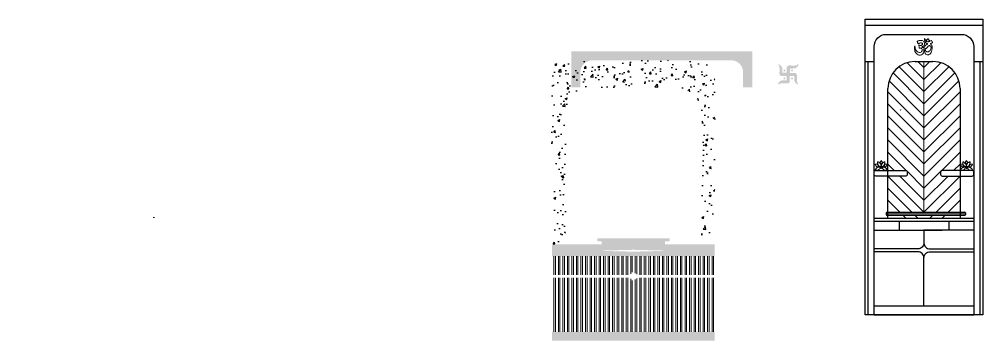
# Model space of a CAD drawing. Header units: millimetres. Extents: x 56222 to 3066687, y -650199 to -121287.
# Drawn here: x 137259.9 to 137579.5, y -183440.3 to -183333.6 of the extents above; entities that cross this region are included whole.
import ezdxf

# ---------------------------------------------------------------- set-up
doc = ezdxf.new("R2010")
doc.units = ezdxf.units.MM
doc.header["$MEASUREMENT"] = 0
doc.layers.add('AR HATCH-7', color=7, linetype='Continuous')
doc.layers.add('FURNITURE', color=32, linetype='Continuous', lineweight=9)
doc.layers.add('wall', color=7, linetype='Continuous', lineweight=30)
pattern_1 = [(90, (73708.2674, -232822.6158), (-1.5, 0), []), (90, (73708.7674, -232822.1158), (-1.5, 0), [])]

msp = doc.modelspace()

# ---------------------------------------------------------------- hatches: boundary and pattern name
at = {"layer": 'AR HATCH-7', "lineweight": 30, "true_color": 0xe7ded4}
h = msp.add_hatch(color=254, dxfattribs=at)
h.dxf.hatch_style = 1
h.paths.add_polyline_path([(137503.054, -183344.254), (137447.554, -183344.254), (137443.054, -183344.254), (137443.054, -183356.254), (137446.054, -183356.254), (137446.054, -183351.254, -0.4142136), (137450.054, -183347.254), (137496.054, -183347.254, -0.4142136), (137500.054, -183351.254), (137500.054, -183356.254), (137503.054, -183356.254)])
at = {"layer": 'AR HATCH-7', "lineweight": 30, "true_color": 0xccac9e}
h = msp.add_hatch(dxfattribs=at)
h.set_pattern_fill('AR-CONC', color=253)
h.set_pattern_definition([(50, (73708.2674, -233417.9467), (7.17260183, -0.62752135), [0.75, -8.25]), (355, (73708.2674, -233417.947), (-1.38751334, 7.52192134), [0.6, -6.6]), (100.451444, (73708.865, -233417.999), (5.78508847, 6.8943999), [0.6374019, -7.0114211]), (46.1842, (73708.2674, -233415.947), (10.6724133, -1.6551928), [1.125, -12.375]), (96.635635, (73709.157, -233416.085), (9.3466195, 9.741186), [0.9561034, -10.5171376]), (351.184164, (73708.267, -233415.947), (9.3466195, 9.741186), [0.9, -9.9]), (21, (73709.2674, -233416.4467), (5.9690705, -4.0261889), [0.75, -8.25]), (326, (73709.2674, -233416.447), (2.4331533, 7.25150045), [0.6, -6.6]), (71.451445, (73709.765, -233416.782), (8.40222377, 3.2253115), [0.6374019, -7.0114211]), (37.5, (73708.2674, -233417.9467), (0.12159855, 3.32893854), [0, -6.52, 0, -6.7, 0, -6.625]), (7.5, (73708.2674, -233417.9467), (2.63069537, 3.94411712), [0, -3.82, 0, -6.37, 0, -2.525]), (327.5, (73706.0374, -233417.9467), (5.33822436, -0.22554872), [0, -2.5, 0, -7.8, 0, -10.35]), (317.5, (73705.0374, -233417.9467), (5.8318617, 1.00104982), [0, -3.25, 0, -5.18, 0, -7.35])])
h.paths.add_polyline_path([(137490.636, -183351.254, 0.4142136), (137486.636, -183347.254), (137440.636, -183347.254, 0.4142136), (137436.636, -183351.254), (137436.636, -183408.246), (137441.172, -183408.246), (137441.172, -183365.254, -0.4142136), (137450.172, -183356.254), (137477.377, -183356.254, -0.4142136), (137486.377, -183365.254), (137486.377, -183396.416), (137490.636, -183396.416)])
edge = h.paths.add_edge_path(flags=16)
edge.add_spline(control_points=[(137464.241, -183352.476), (137464.239, -183352.588), (137464.232, -183353.12), (137464.19, -183353.808), (137464.182, -183354.511), (137463.925, -183354.874), (137463.41, -183354.924), (137462.686, -183354.897), (137461.904, -183354.856), (137461.209, -183354.922), (137460.798, -183355.041), (137460.585, -183355.269), (137460.403, -183355.23), (137460.344, -183355.075), (137460.392, -183354.907), (137460.506, -183354.676), (137460.729, -183354.444), (137461.042, -183354.1), (137461.603, -183353.907), (137462.337, -183353.872), (137462.875, -183353.873), (137463.178, -183353.874)], knot_values=[0, 0, 0, 0, 0.3259071, 1.5533156, 2.0336387, 2.33749, 2.7521283, 3.4428445, 4.50136, 5.0139982, 5.4859953, 5.7261447, 5.8510682, 5.9451287, 6.1726801, 6.3371163, 6.7001603, 7.1020641, 7.6807535, 8.364976, 9.2508237, 9.2508237, 9.2508237, 9.2508237], degree=3, periodic=0)
edge.add_line((137463.178, -183353.874), (137463.178, -183352.527))
edge.add_spline(control_points=[(137463.178, -183352.527), (137462.76, -183352.508), (137462.151, -183352.48), (137461.362, -183352.49), (137460.908, -183352.213), (137460.796, -183351.736), (137460.792, -183351.275), (137460.866, -183350.617), (137460.824, -183350.034), (137460.785, -183349.502), (137460.671, -183349.234), (137460.571, -183348.986), (137460.442, -183348.838), (137460.41, -183348.607), (137460.602, -183348.58), (137460.688, -183348.642), (137460.744, -183348.682)], knot_values=[0, 0, 0, 0, 1.2228651, 1.7820148, 2.2978366, 2.6034736, 3.1666613, 3.6491516, 4.5310292, 4.8750955, 5.1903272, 5.3812415, 5.6427652, 5.7952094, 5.9071172, 6.1034192, 6.1034192, 6.1034192, 6.1034192], degree=3, periodic=0)
edge.add_spline(control_points=[(137460.744, -183348.682), (137460.848, -183348.736), (137461.124, -183348.882), (137461.465, -183349.219), (137461.681, -183349.635), (137461.739, -183350.191), (137461.742, -183350.739), (137461.777, -183351.191), (137461.752, -183351.346), (137461.752, -183351.347)], knot_values=[0, 0, 0, 0, 4.9142307, 13.0186355, 19.6542277, 24.0577375, 36.2003331, 42.7438369, 42.7847589, 42.7847589, 42.7847589, 42.7847589], degree=3, periodic=0)
edge.add_line((137461.752, -183351.347), (137463.156, -183351.355))
edge.add_line((137463.156, -183351.355), (137463.192, -183349.801))
edge.add_spline(control_points=[(137463.192, -183349.801), (137463.207, -183349.679), (137463.244, -183349.401), (137463.553, -183348.998), (137464.296, -183348.95), (137465.057, -183349.001), (137465.833, -183348.999), (137466.382, -183348.937), (137466.71, -183348.745), (137466.883, -183348.563), (137467.038, -183348.538), (137467.147, -183348.632), (137467.081, -183348.811), (137466.969, -183349.07), (137466.749, -183349.451), (137466.323, -183349.794), (137465.653, -183349.963), (137464.961, -183349.996), (137464.467, -183350.02), (137464.28, -183350.029)], knot_values=[0, 0, 0, 0, 0.3576616, 0.817155, 1.337355, 2.4124792, 3.0930149, 3.5988966, 4.0063404, 4.1726533, 4.3229998, 4.4129508, 4.5374487, 4.8101177, 5.2844709, 5.7840348, 6.3666541, 7.2654722, 7.8109855, 7.8109855, 7.8109855, 7.8109855], degree=3, periodic=0)
edge.add_line((137464.28, -183350.029), (137464.263, -183351.461))
edge.add_line((137464.263, -183351.461), (137465.65, -183351.461))
edge.add_spline(control_points=[(137465.65, -183351.461), (137465.747, -183351.465), (137465.959, -183351.475), (137466.305, -183351.58), (137466.584, -183351.948), (137466.643, -183352.484), (137466.67, -183353.172), (137466.59, -183353.827), (137466.678, -183354.462), (137466.744, -183354.86), (137467.099, -183355.145), (137466.892, -183355.306), (137466.545, -183355.098), (137466.15, -183354.877), (137465.93, -183354.42), (137465.687, -183354.062), (137465.704, -183353.537), (137465.677, -183353.054), (137465.734, -183352.671), (137465.674, -183352.523), (137465.656, -183352.476)], knot_values=[0, 0, 0, 0, 0.2847861, 0.6214888, 1.0169147, 1.5510253, 2.1677018, 3.0334222, 3.4689535, 4.0113832, 4.2906228, 4.4029631, 4.6293705, 5.3367543, 5.7425786, 6.0767818, 6.5781637, 7.2078478, 7.5251182, 7.6691462, 7.6691462, 7.6691462, 7.6691462], degree=3, periodic=0)
edge.add_line((137465.656, -183352.476), (137464.241, -183352.476))
h.paths.add_polyline_path([(137462.814, -183353.26, -1), (137462.114, -183353.26, -1)], flags=16)
h.paths.add_polyline_path([(137462.814, -183350.637, -1), (137462.114, -183350.637, -1)], flags=16)
h.paths.add_polyline_path([(137465.315, -183353.26, -1), (137464.615, -183353.26, -1)], flags=16)
h.paths.add_polyline_path([(137465.315, -183350.637, -1), (137464.615, -183350.637, -1)], flags=16)
h.paths.add_polyline_path([(137490.636, -183396.416), (137486.377, -183396.416), (137486.377, -183406.924), (137490.636, -183406.924)], flags=17)
h.paths.add_polyline_path([(137490.636, -183406.924), (137486.377, -183406.924), (137486.377, -183408.246), (137490.636, -183408.246)], flags=17)
at = {"layer": 'AR HATCH-7', "lineweight": 30, "true_color": 0x991b1e}
h = msp.add_hatch(color=244, dxfattribs=at)
h.dxf.hatch_style = 1
edge = h.paths.add_edge_path()
edge.add_spline(control_points=[(137516.959, -183352.476), (137516.978, -183352.523), (137517.037, -183352.671), (137516.98, -183353.054), (137517.007, -183353.537), (137516.99, -183354.062), (137517.233, -183354.42), (137517.454, -183354.877), (137517.848, -183355.098), (137518.195, -183355.306), (137518.402, -183355.145), (137518.048, -183354.86), (137517.981, -183354.462), (137517.893, -183353.827), (137517.973, -183353.172), (137517.946, -183352.484), (137517.888, -183351.948), (137517.608, -183351.58), (137517.262, -183351.475), (137517.05, -183351.465), (137516.953, -183351.461)], knot_values=[0, 0, 0, 0, 0.144028, 0.4612984, 1.0909825, 1.5923644, 1.9265676, 2.3323919, 3.0397758, 3.2661831, 3.3785234, 3.6577631, 4.2001927, 4.635724, 5.5014444, 6.1181209, 6.6522315, 7.0476574, 7.3843601, 7.6691462, 7.6691462, 7.6691462, 7.6691462], degree=3, periodic=0)
edge.add_line((137516.953, -183351.461), (137515.566, -183351.461))
edge.add_line((137515.566, -183351.461), (137515.583, -183350.029))
edge.add_spline(control_points=[(137515.583, -183350.029), (137515.77, -183350.02), (137516.264, -183349.996), (137516.956, -183349.963), (137517.626, -183349.794), (137518.052, -183349.451), (137518.272, -183349.07), (137518.384, -183348.811), (137518.451, -183348.632), (137518.341, -183348.538), (137518.186, -183348.563), (137518.014, -183348.745), (137517.686, -183348.937), (137517.136, -183348.999), (137516.36, -183349.001), (137515.599, -183348.95), (137514.856, -183348.998), (137514.547, -183349.401), (137514.511, -183349.679), (137514.495, -183349.801)], knot_values=[0, 0, 0, 0, 0.5455133, 1.4443314, 2.0269507, 2.5265146, 3.0008678, 3.2735368, 3.3980347, 3.4879857, 3.6383322, 3.804645, 4.2120889, 4.7179706, 5.3985062, 6.4736304, 6.9938305, 7.4533239, 7.8109855, 7.8109855, 7.8109855, 7.8109855], degree=3, periodic=0)
edge.add_line((137514.495, -183349.801), (137514.459, -183351.355))
edge.add_line((137514.459, -183351.355), (137513.055, -183351.347))
edge.add_spline(control_points=[(137513.055, -183351.347), (137513.055, -183351.346), (137513.08, -183351.191), (137513.045, -183350.739), (137513.042, -183350.191), (137512.984, -183349.635), (137512.769, -183349.219), (137512.427, -183348.882), (137512.151, -183348.736), (137512.047, -183348.682)], knot_values=[0, 0, 0, 0, 0.040922, 6.5844258, 18.7270214, 23.1305312, 29.7661234, 37.8705282, 42.7847589, 42.7847589, 42.7847589, 42.7847589], degree=3, periodic=0)
edge.add_spline(control_points=[(137512.047, -183348.682), (137511.992, -183348.642), (137511.905, -183348.58), (137511.713, -183348.607), (137511.745, -183348.838), (137511.874, -183348.986), (137511.974, -183349.234), (137512.088, -183349.502), (137512.128, -183350.034), (137512.169, -183350.617), (137512.095, -183351.275), (137512.099, -183351.736), (137512.211, -183352.213), (137512.665, -183352.49), (137513.454, -183352.48), (137514.063, -183352.508), (137514.481, -183352.527)], knot_values=[0, 0, 0, 0, 0.196302, 0.3082098, 0.460654, 0.7221778, 0.9130921, 1.2283238, 1.5723901, 2.4542676, 2.936758, 3.4999456, 3.8055827, 4.3214045, 4.8805541, 6.1034192, 6.1034192, 6.1034192, 6.1034192], degree=3, periodic=0)
edge.add_line((137514.481, -183352.527), (137514.481, -183353.874))
edge.add_spline(control_points=[(137514.481, -183353.874), (137514.178, -183353.873), (137513.64, -183353.872), (137512.907, -183353.907), (137512.345, -183354.1), (137512.032, -183354.444), (137511.809, -183354.676), (137511.695, -183354.907), (137511.647, -183355.075), (137511.707, -183355.23), (137511.888, -183355.269), (137512.101, -183355.041), (137512.512, -183354.922), (137513.208, -183354.856), (137513.99, -183354.897), (137514.713, -183354.924), (137515.228, -183354.874), (137515.486, -183354.511), (137515.493, -183353.808), (137515.535, -183353.12), (137515.542, -183352.588), (137515.544, -183352.476)], knot_values=[0, 0, 0, 0, 0.8858476, 1.5700702, 2.1487596, 2.5506634, 2.9137074, 3.0781435, 3.305695, 3.3997554, 3.524679, 3.7648284, 4.2368255, 4.7494637, 5.8079791, 6.4986954, 6.9133337, 7.217185, 7.6975081, 8.9249166, 9.2508237, 9.2508237, 9.2508237, 9.2508237], degree=3, periodic=0)
edge.add_line((137515.544, -183352.476), (137516.959, -183352.476))
h.paths.add_polyline_path([(137514.117, -183350.637, 1), (137513.417, -183350.637, 1)], flags=17)
h.paths.add_polyline_path([(137513.417, -183353.26, 1), (137514.117, -183353.26, 1)], flags=17)
h.paths.add_polyline_path([(137516.618, -183353.26, 1), (137515.918, -183353.26, 1)], flags=17)
h.paths.add_polyline_path([(137516.618, -183350.637, 1), (137515.918, -183350.637, 1)], flags=17)
at = {"layer": 'AR HATCH-7', "lineweight": 30, "true_color": 0xe7ded4}
h = msp.add_hatch(color=254, dxfattribs=at)
h.dxf.hatch_style = 1
h.paths.add_polyline_path([(137475.636, -183406.996), (137475.636, -183406.496, 0.4142136), (137475.386, -183406.246), (137451.886, -183406.246, 0.4142136), (137451.636, -183406.496), (137451.636, -183406.996, 0.4142136), (137451.886, -183407.246), (137453.136, -183407.246), (137475.386, -183407.246, 0.4142136)])
h.paths.add_polyline_path([(137474.136, -183407.246), (137453.136, -183407.246), (137453.136, -183408.246), (137474.136, -183408.246)])
h = msp.add_hatch(color=254, dxfattribs=at)
h.dxf.hatch_style = 1
h.paths.add_polyline_path([(137490.636, -183408.246), (137436.636, -183408.246), (137436.636, -183409.246), (137490.636, -183409.246)])
at = {"layer": 'AR HATCH-7', "lineweight": 30, "true_color": 0xea9aaa}
h = msp.add_hatch(color=241, dxfattribs=at)
h.dxf.hatch_style = 1
h.paths.add_polyline_path([(137447.122, -183409.246), (137436.636, -183409.246), (137436.636, -183412.246), (137447.122, -183412.246)])
h.paths.add_polyline_path([(137480.149, -183409.246), (137447.122, -183409.246), (137447.122, -183412.246), (137463.636, -183412.246), (137480.149, -183412.246)])
h.paths.add_polyline_path([(137453.625, -183410.472), (137453.625, -183410.347), (137463.636, -183410.097), (137473.646, -183410.347), (137473.646, -183410.472), (137463.636, -183410.722)], flags=16)
h.paths.add_polyline_path([(137490.636, -183409.246), (137480.149, -183409.246), (137480.149, -183411.302), (137490.636, -183411.302)])
h.paths.add_polyline_path([(137490.636, -183411.302), (137480.149, -183411.302), (137480.149, -183412.246), (137490.636, -183412.246)])
at = {"layer": 'AR HATCH-7', "lineweight": 5, "true_color": 0xe7e2df}
h = msp.add_hatch(dxfattribs=at)
h.set_pattern_fill('ANSI32', color=254, scale=4, angle=45)
h.set_pattern_definition(pattern_1)
h.paths.add_polyline_path([(137463.636, -183416.393), (137463.636, -183412.246), (137436.636, -183412.246), (137436.636, -183418.393), (137461.636, -183418.393, 0.4142136)])
h.paths.add_polyline_path([(137490.636, -183412.246), (137463.636, -183412.246), (137463.636, -183416.393, 0.4142136), (137465.636, -183418.393), (137490.636, -183418.393)])
h = msp.add_hatch(dxfattribs=at)
h.set_pattern_fill('ANSI32', color=254, scale=4, angle=45)
h.set_pattern_definition(pattern_1)
h.paths.add_polyline_path([(137463.636, -183421.393, 0.4142136), (137461.636, -183419.393), (137436.636, -183419.393), (137436.636, -183437.254), (137463.636, -183437.254)])
h.paths.add_polyline_path([(137490.636, -183419.393), (137465.636, -183419.393, 0.4142136), (137463.636, -183421.393), (137463.636, -183437.254), (137490.636, -183437.254)])
at = {"layer": 'AR HATCH-7', "lineweight": 30, "true_color": 0xea9aaa}
h = msp.add_hatch(color=241, dxfattribs=at)
h.dxf.hatch_style = 1
h.paths.add_polyline_path([(137490.636, -183437.254), (137436.636, -183437.254), (137436.636, -183440.254), (137490.636, -183440.254)])
at = {"layer": 'FURNITURE', "lineweight": 20, "true_color": 0x636466}
h = msp.add_hatch(dxfattribs=at)
h.set_pattern_fill('AR-CONC', color=251)
h.set_pattern_definition([(50, (7730.0935, -201922.0364), (7.17260183, -0.62752135), [0.75, -8.25]), (355, (7730.0935, -201922.036), (-1.38751334, 7.52192134), [0.6, -6.6]), (100.4514445, (7730.691, -201922.089), (5.78508847, 6.8943999), [0.6374019, -7.0114211]), (46.1842, (7730.0935, -201920.036), (10.6724133, -1.6551928), [1.125, -12.375]), (96.6356355, (7730.983, -201920.174), (9.34661946, 9.741186), [0.9561034, -10.5171376]), (351.184164, (7730.094, -201920.036), (9.34661945, 9.741186), [0.9, -9.9]), (21, (7731.0935, -201920.5364), (5.96907052, -4.0261889), [0.75, -8.25]), (326, (7731.0935, -201920.536), (2.4331533, 7.25150045), [0.6, -6.6]), (71.451445, (7731.591, -201920.872), (8.40222377, 3.22531153), [0.6374019, -7.0114211]), (37.5, (7730.0935, -201922.0364), (0.121598553, 3.32893854), [0, -6.52, 0, -6.7, 0, -6.625]), (7.5, (7730.0935, -201922.0364), (2.63069537, 3.94411712), [0, -3.82, 0, -6.37, 0, -2.525]), (327.5, (7727.8635, -201922.0364), (5.33822436, -0.22554872), [0, -2.5, 0, -7.8, 0, -10.35]), (317.5, (7726.8635, -201922.0364), (5.8318617, 1.00104982), [0, -3.25, 0, -5.18, 0, -7.35])])
h.paths.add_polyline_path([(137307.646, -183399.326), (137303.121, -183399.326), (137303.121, -183399.358)])
h.paths.add_polyline_path([(137188.682, -183388.322), (137188.682, -183380.326), (137154.596, -183380.326), (137154.596, -183399.326), (137159.121, -183399.326), (137159.121, -183388.33)])

# ---------------------------------------------------------------- linework, layer by layer
at = {"layer": 'FURNITURE', "lineweight": 30}
for p, q in [((137540.529, -183347.648), (137543.529, -183347.648)), ((137557.065, -183347.648), (137562.993, -183347.648)), ((137576.53, -183347.648), (137579.53, -183347.648)), ((137548.065, -183399.64), (137548.065, -183356.648)), ((137571.993, -183356.574), (137571.993, -183399.642)), ((137543.529, -183399.64), (137576.53, -183399.64)), ((137547.548, -183397.89), (137547.548, -183398.39)), ((137547.548, -183397.89), (137547.548, -183398.39)), ((137547.798, -183397.64), (137573.521, -183397.64)), ((137547.798, -183397.64), (137573.521, -183397.64)), ((137547.798, -183398.64), (137573.521, -183398.64)), ((137547.798, -183398.64), (137573.521, -183398.64)), ((137573.771, -183397.89), (137573.771, -183398.39)), ((137573.771, -183397.89), (137573.771, -183398.39)), ((137543.529, -183400.64), (137576.53, -183400.64)), ((137551.779, -183400.64), (137551.779, -183403.64)), ((137568.28, -183400.64), (137568.28, -183403.64)), ((137543.529, -183403.64), (137566.031, -183403.64)), ((137543.529, -183428.648), (137576.53, -183428.648)), ((137543.529, -183431.648), (137576.53, -183431.648))]:
    msp.add_line(p, q, dxfattribs=at)
at = {"layer": 'FURNITURE', "lineweight": 5}
for p, q in [((137560.029, -183353.64), (137554.432, -183348.042)), ((137560.029, -183349.64), (137558.038, -183347.648)), ((137560.029, -183349.64), (137562.021, -183347.648)), ((137560.029, -183353.64), (137565.627, -183348.042)), ((137560.029, -183361.64), (137549.769, -183351.379)), ((137560.029, -183357.64), (137551.764, -183349.375)), ((137560.029, -183357.64), (137568.294, -183349.375)), ((137560.029, -183361.64), (137570.29, -183351.379)), ((137560.029, -183365.64), (137548.446, -183354.057)), ((137560.029, -183365.64), (137571.612, -183354.057)), ((137560.029, -183369.64), (137548.065, -183357.676)), ((137560.029, -183369.64), (137571.993, -183357.676)), ((137560.029, -183373.64), (137548.065, -183361.676)), ((137560.029, -183373.64), (137571.993, -183361.676)), ((137560.029, -183377.64), (137548.065, -183365.676)), ((137560.029, -183377.64), (137571.993, -183365.676)), ((137560.029, -183381.64), (137548.065, -183369.676)), ((137560.029, -183381.64), (137571.993, -183369.676)), ((137560.029, -183385.64), (137548.065, -183373.676)), ((137560.029, -183385.64), (137571.993, -183373.676)), ((137554.253, -183383.864), (137548.065, -183377.676)), ((137565.806, -183383.864), (137571.993, -183377.676)), ((137550.187, -183383.798), (137548.065, -183381.676)), ((137560.029, -183389.64), (137554.439, -183384.05)), ((137560.029, -183389.64), (137565.62, -183384.05)), ((137569.872, -183383.798), (137571.993, -183381.676)), ((137560.029, -183397.64), (137548.065, -183385.676)), ((137560.029, -183393.64), (137552.029, -183385.64)), ((137560.029, -183393.64), (137568.029, -183385.64)), ((137560.029, -183397.64), (137571.993, -183385.676)), ((137556.029, -183397.64), (137548.065, -183389.676)), ((137564.029, -183397.64), (137571.993, -183389.676)), ((137552.029, -183397.64), (137548.065, -183393.676)), ((137568.029, -183397.64), (137571.993, -183393.676)), ((137554.029, -183399.64), (137553.029, -183398.64)), ((137558.029, -183399.64), (137557.029, -183398.64)), ((137562.029, -183399.64), (137563.029, -183398.64)), ((137566.029, -183399.64), (137567.029, -183398.64))]:
    msp.add_line(p, q, dxfattribs=at)
at = {"layer": 'FURNITURE', "lineweight": 13}
for p, q in [((137560.029, -183347.648), (137560.029, -183397.64)), ((137573.771, -183398.14), (137547.548, -183398.14)), ((137552.295, -183397.64), (137568.042, -183397.64)), ((137573.771, -183398.14), (137559.284, -183398.14)), ((137572.271, -183398.64), (137559.284, -183398.64)), ((137572.271, -183398.64), (137559.284, -183398.64))]:
    msp.add_line(p, q, dxfattribs=at)
at = {"layer": 'FURNITURE', "color": 242, "lineweight": 30, "true_color": 0xcd2027}
msp.add_lwpolyline([(137540.529, -183333.648), (137579.53, -183333.648), (137579.53, -183431.648), (137540.529, -183431.648)], close=True, dxfattribs=at)
at = {"layer": 'FURNITURE', "lineweight": 30}
for points in [[(137543.529, -183431.648), (137543.529, -183342.648, -0.4142136), (137547.529, -183338.648), (137572.53, -183338.648, -0.4142136), (137576.53, -183342.648), (137576.53, -183431.648)], [(137543.529, -183403.64), (137560.029, -183403.64), (137560.029, -183407.787, -0.4142136), (137558.029, -183409.787), (137543.529, -183409.787)], [(137576.53, -183403.64), (137560.029, -183403.64), (137560.029, -183407.787, 0.4142136), (137562.029, -183409.787), (137576.53, -183409.787)], [(137560.029, -183428.648), (137560.029, -183412.787, 0.4142136), (137558.029, -183410.787), (137543.529, -183410.787)], [(137560.029, -183428.648), (137560.029, -183412.787, -0.4142136), (137562.029, -183410.787), (137576.53, -183410.787)]]:
    msp.add_lwpolyline(points, format="xyb", dxfattribs=at)
at = {"layer": 'FURNITURE'}
for points in [[(137561.155, -183341.079, 0.0114022), (137560.812, -183340.632, -0.0479016), (137560.788, -183340.595, -0.3937163), (137560.801, -183340.575, -0.009311), (137560.966, -183340.443, 0.0072817), (137561.353, -183340.138, -0.2487869), (137561.419, -183340.095, -0.1928314), (137561.44, -183340.109, 0.0044702), (137561.505, -183340.193, 0.0000299), (137561.873, -183340.665, -0.147495), (137561.885, -183340.698, -0.2089832), (137561.875, -183340.712, -0.001548), (137561.837, -183340.748, -0.0161473), (137561.625, -183340.933, 0.0488516), (137561.457, -183341.083, 0.2592185), (137561.465, -183341.093, 0.2480372), (137561.49, -183341.097, -0.0013448), (137561.64, -183341.047, 0.0401476), (137562.029, -183340.881, 0.0207946), (137562.374, -183340.706, 0.0043635), (137562.433, -183340.667, -0.0410691), (137562.471, -183340.646, -0.2753983), (137562.494, -183340.657, -0.005478), (137562.776, -183341.185, 0.0003931), (137562.851, -183341.325, -0.2210679), (137562.853, -183341.359, -0.0541777), (137562.783, -183341.412, -0.0222821), (137562.423, -183341.632, -0.0321306), (137562.231, -183341.721, -0.048153), (137562.095, -183341.757, 0.3182244), (137562.076, -183341.767, 0.3120302), (137562.08, -183341.779, 0.1140849), (137562.11, -183341.798, -0.0250184), (137562.235, -183341.862, -0.0591778), (137562.397, -183341.997, -0.1146096), (137562.652, -183342.415, -0.0613305), (137562.734, -183342.829, -0.0368421), (137562.735, -183343.251, -0.0159141), (137562.695, -183343.672, -0.042952), (137562.576, -183344.222, -0.0889176), (137562.195, -183344.973, -0.079993), (137561.937, -183345.211, -0.0436014), (137561.691, -183345.349, -0.1187221), (137561.278, -183345.422, -0.0848595), (137560.867, -183345.33, -0.1328759), (137560.481, -183345.032, -0.0666641), (137560.381, -183344.846, -0.1206632), (137560.31, -183344.291, -0.020447), (137560.342, -183344.082, -0.0095367), (137560.417, -183343.738, -0.1733185), (137560.448, -183343.676, -0.4585497), (137560.471, -183343.681, -0.034707), (137560.484, -183343.723, 0.0055323), (137560.542, -183343.927, 0.1134848), (137560.754, -183344.288, 0.1485147), (137560.992, -183344.432, 0.0212162), (137561.164, -183344.47, 0.0754102), (137561.269, -183344.469, 0.0342413), (137561.407, -183344.437, 0.0110872), (137561.609, -183344.374, 0.2190339), (137562.246, -183343.755, 0.0850101), (137562.38, -183343.067, 0.0630005), (137562.348, -183342.788, 0.1768646), (137562.168, -183342.491, 0.0985057), (137562.042, -183342.43, 0.0279579), (137561.834, -183342.39, 0.0562692), (137561.763, -183342.389, 0.0822436), (137561.696, -183342.409, 0.0305276), (137561.572, -183342.476, 0.0462166), (137561.463, -183342.564, 0.0240644), (137561.366, -183342.667, 0.0073928), (137561.189, -183342.886, -0.0231524), (137560.956, -183343.15, -0.1122827), (137560.727, -183343.311, -0.0906233), (137560.179, -183343.428, -0.0399317), (137560.038, -183343.418, 0.0460899), (137559.921, -183343.403, 0.5006093), (137559.92, -183343.423, 0.0077274), (137559.957, -183343.631, -0.0727421), (137559.994, -183344.403, -0.0324565), (137559.958, -183344.611, -0.0910352), (137559.816, -183344.932, -0.0215947), (137559.734, -183345.047, -0.0626276), (137559.584, -183345.195, -0.1205013), (137558.885, -183345.515, -0.2068794), (137557.815, -183345.266, -0.0473482), (137557.55, -183345.034, -0.0740308), (137557.133, -183344.468, -0.053834), (137557.007, -183344.139, -0.0186697), (137556.96, -183343.933, -0.0526536), (137556.897, -183343.233, -0.0160434), (137556.918, -183342.952, -0.0317775), (137556.996, -183342.465, -0.2203265), (137557.018, -183342.419, -0.396764), (137557.034, -183342.421, -0.0408331), (137557.046, -183342.49, -0.0115517), (137557.057, -183342.701, 0.0161863), (137557.07, -183342.841, 0.0127335), (137557.117, -183343.19, 0.0226458), (137557.164, -183343.396, 0.0201799), (137557.247, -183343.666, 0.1480546), (137557.736, -183344.343, 0.1525659), (137558.514, -183344.648, 0.2981139), (137559.434, -183344.105, 0.1186753), (137559.495, -183343.832, 0.2042294), (137559.327, -183343.381, 0.1437153), (137559.081, -183343.251, 0.0346698), (137558.941, -183343.232, 0.0411673), (137558.729, -183343.233, -0.0039119), (137558.537, -183343.255, -0.1791789), (137558.496, -183343.243, -0.2081439), (137558.481, -183343.202, -0.0001689), (137558.392, -183342.646, -0.0215389), (137558.338, -183342.262, -0.2719278), (137558.35, -183342.239, -0.1323433), (137558.428, -183342.247, -0.017116), (137558.636, -183342.29, 0.0271082), (137558.774, -183342.313, 0.0547565), (137558.985, -183342.31, 0.0240481), (137559.194, -183342.275, 0.1195418), (137559.448, -183342.159, 0.21228), (137559.573, -183341.915, 0.1477802), (137559.52, -183341.676, 0.1345999), (137559.418, -183341.581, 0.0570591), (137559.319, -183341.54, 0.041414), (137559.181, -183341.514, 0.1087056), (137558.693, -183341.555, 0.0379652), (137558.299, -183341.707, -0.01193), (137558.108, -183341.797, -0.4072047), (137558.071, -183341.808, -0.1370738), (137558.065, -183341.796, 0.0051474), (137558.058, -183341.78, 0.0055238), (137557.932, -183341.435, -0.0181896), (137557.837, -183341.175, 0.0077867), (137557.799, -183341.045, -0.0060251), (137557.774, -183340.978, -0.2061774), (137557.778, -183340.945, -0.1587861), (137557.82, -183340.906, -0.0358001), (137557.885, -183340.884, 0.0043733), (137558.059, -183340.825, -0.0109628), (137558.41, -183340.716, -0.0207298), (137558.588, -183340.672, -0.1026836), (137559.32, -183340.675, -0.0684162), (137559.622, -183340.785, -0.1327325), (137560.015, -183341.164, -0.0677967), (137560.18, -183341.542, -0.113494), (137560.195, -183342.045, -0.1072321), (137560.066, -183342.338, -0.1248776), (137559.719, -183342.634, -0.029489), (137559.55, -183342.707, -0.0005075), (137559.376, -183342.767, 0.0437862), (137559.293, -183342.805, 0.3154542), (137559.293, -183342.811, 0.1440381), (137559.306, -183342.822, -0.0076979), (137559.363, -183342.859, 0.0414204), (137559.604, -183342.995, 0.035302), (137559.69, -183343.027, 0.2703857), (137560.034, -183342.955, 0.0258914), (137560.101, -183342.892, 0.0245681), (137560.337, -183342.61, -0.0011309), (137560.612, -183342.242, -0.0248648), (137560.672, -183342.173, -0.0366414), (137560.741, -183342.112, -0.0195988), (137560.816, -183342.058, -0.0078465), (137560.971, -183341.96, -0.0194129), (137561.212, -183341.828, 0.003232), (137561.265, -183341.802, 0.5522032), (137561.268, -183341.783, 0.0289124), (137561.238, -183341.767, 0.039404), (137561.172, -183341.746, -0.0219359), (137561.085, -183341.716, -0.0336701), (137560.876, -183341.62, -0.0848034), (137560.591, -183341.39, -0.1498673), (137560.23, -183340.608, -0.050896), (137560.213, -183340.242, -0.2762361), (137560.227, -183340.053, -0.3403473), (137560.255, -183340.054, -0.0959749), (137560.269, -183340.072, -0.027271), (137560.284, -183340.103, -0.0288471), (137560.318, -183340.188, 0.0134795), (137560.383, -183340.36, 0.0255393), (137560.424, -183340.442, 0.0065774), (137560.514, -183340.603, 0.1162891), (137560.896, -183340.994, 0.0377391), (137560.977, -183341.037, 0.0699372), (137561.11, -183341.073, 0.0131303)], [(137544.989, -183380.998, -0.051461), (137545.178, -183381.123, -0.02792), (137545.383, -183381.311, -0.027938), (137545.563, -183381.519, -0.058367), (137545.673, -183381.702, -0.033671), (137545.712, -183381.806, -0.015079), (137545.749, -183381.947, -0.014848), (137545.78, -183382.099, -0.019525), (137545.799, -183382.24, -0.006133), (137545.815, -183382.437, -0.067833), (137545.81, -183382.516, -0.21271), (137545.784, -183382.552, -0.13331), (137545.732, -183382.566, -0.103578), (137545.574, -183382.533, -0.027277), (137545.341, -183382.416, -0.028575), (137545.115, -183382.268, -0.060959), (137544.963, -183382.124, -0.0556), (137544.839, -183381.935, -0.040539), (137544.745, -183381.703, -0.038605), (137544.684, -183381.446, -0.038142), (137544.664, -183381.181, -0.031586), (137544.676, -183380.995, -0.237067), (137544.724, -183380.923, -0.224318), (137544.812, -183380.917, -0.028453)], [(137546.031, -183380.727, -0.02545), (137546.153, -183380.938, -0.110408), (137546.189, -183381.077, -0.113166), (137546.162, -183381.216, -0.027385), (137546.055, -183381.427, -0.008118), (137545.989, -183381.536, -0.012388), (137545.929, -183381.629, -0.006971), (137545.875, -183381.703, -0.223747), (137545.856, -183381.714, -0.214585), (137545.841, -183381.708, -0.047441), (137545.822, -183381.685, -0.041271), (137545.805, -183381.653, -0.029557), (137545.79, -183381.615, 0.047799), (137545.769, -183381.566, 0.01634), (137545.73, -183381.5, 0.016073), (137545.682, -183381.429, 0.017873), (137545.631, -183381.364, -0.029539), (137545.568, -183381.28, -0.07249), (137545.536, -183381.21, -0.07906), (137545.526, -183381.137, -0.04047), (137545.535, -183381.046, -0.071589), (137545.581, -183380.913, -0.021877), (137545.686, -183380.727, -0.015418), (137545.803, -183380.552, -0.223939), (137545.866, -183380.516, -0.241356), (137545.882, -183380.523, -0.007458), (137545.926, -183380.578, -0.013098), (137545.976, -183380.646, -0.008509)], [(137547.047, -183380.939, -0.10479), (137547.071, -183381.088, -0.022441), (137547.046, -183381.352, -0.024459), (137546.993, -183381.628, -0.044449), (137546.919, -183381.846, -0.030842), (137546.809, -183382.058, -0.056549), (137546.69, -183382.213, -0.057695), (137546.542, -183382.335, -0.033479), (137546.34, -183382.447, -0.015095), (137546.098, -183382.553, -0.15236), (137545.989, -183382.561, -0.289935), (137545.932, -183382.504, -0.054427), (137545.915, -183382.35, -0.064772), (137545.968, -183381.946, -0.069734), (137546.122, -183381.579, -0.069531), (137546.371, -183381.268, -0.063825), (137546.703, -183381.027, -0.006585), (137546.882, -183380.932, -0.055952), (137546.967, -183380.9, -0.174824), (137547.016, -183380.905, -0.193131)], [(137573.238, -183381.013, -0.051461), (137573.426, -183381.138, -0.02792), (137573.631, -183381.327, -0.027938), (137573.811, -183381.534, -0.058367), (137573.921, -183381.717, -0.033671), (137573.96, -183381.821, -0.015079), (137573.998, -183381.963, -0.014848), (137574.029, -183382.115, -0.019525), (137574.047, -183382.255, -0.006133), (137574.063, -183382.452, -0.067833), (137574.058, -183382.531, -0.21271), (137574.032, -183382.568, -0.13331), (137573.98, -183382.582, -0.103578), (137573.822, -183382.549, -0.027277), (137573.59, -183382.431, -0.028575), (137573.363, -183382.283, -0.060959), (137573.211, -183382.139, -0.0556), (137573.088, -183381.951, -0.040539), (137572.993, -183381.719, -0.038605), (137572.933, -183381.461, -0.038142), (137572.913, -183381.197, -0.031586), (137572.924, -183381.01, -0.237067), (137572.972, -183380.939, -0.224318), (137573.06, -183380.933, -0.028453)], [(137574.279, -183380.743, -0.02545), (137574.402, -183380.954, -0.110408), (137574.438, -183381.093, -0.113166), (137574.411, -183381.232, -0.027385), (137574.304, -183381.443, -0.008118), (137574.238, -183381.552, -0.012388), (137574.177, -183381.644, -0.006971), (137574.123, -183381.719, -0.223747), (137574.104, -183381.729, -0.214585), (137574.089, -183381.723, -0.047441), (137574.071, -183381.701, -0.041271), (137574.053, -183381.669, -0.029557), (137574.038, -183381.631, 0.047799), (137574.017, -183381.582, 0.01634), (137573.978, -183381.516, 0.016073), (137573.93, -183381.445, 0.017873), (137573.879, -183381.38, -0.029539), (137573.817, -183381.295, -0.07249), (137573.784, -183381.225, -0.07906), (137573.774, -183381.153, -0.04047), (137573.784, -183381.061, -0.071589), (137573.829, -183380.928, -0.021877), (137573.934, -183380.743, -0.015418), (137574.051, -183380.568, -0.223939), (137574.115, -183380.532, -0.241356), (137574.13, -183380.539, -0.007458), (137574.174, -183380.593, -0.013098), (137574.224, -183380.662, -0.008509)], [(137575.296, -183380.955, -0.10479), (137575.32, -183381.104, -0.022441), (137575.294, -183381.367, -0.024459), (137575.241, -183381.644, -0.044449), (137575.167, -183381.861, -0.030842), (137575.057, -183382.074, -0.056549), (137574.939, -183382.228, -0.057695), (137574.791, -183382.351, -0.033479), (137574.589, -183382.463, -0.015095), (137574.346, -183382.569, -0.15236), (137574.237, -183382.577, -0.289935), (137574.18, -183382.52, -0.054427), (137574.163, -183382.366, -0.064772), (137574.216, -183381.961, -0.069734), (137574.37, -183381.595, -0.069531), (137574.62, -183381.284, -0.063825), (137574.951, -183381.043, -0.006585), (137575.131, -183380.948, -0.055952), (137575.216, -183380.916, -0.174824), (137575.264, -183380.92, -0.193131)], [(137544.474, -183381.699, -0.064996), (137544.541, -183381.719, -0.094121), (137544.592, -183381.755, -0.078851), (137544.632, -183381.812, -0.033835), (137544.667, -183381.899, 0.049351), (137544.704, -183381.982, 0.019713), (137544.769, -183382.087, 0.01928), (137544.85, -183382.197, 0.023021), (137544.934, -183382.293), (137545.143, -183382.511), (137544.941, -183382.544, 0.013428), (137544.857, -183382.561, 0.012559), (137544.773, -183382.581, 0.012642), (137544.699, -183382.604, 0.041299), (137544.652, -183382.624, -0.279902), (137544.533, -183382.616, -0.035107), (137544.324, -183382.448, -0.037463), (137544.11, -183382.217, -0.043562), (137543.944, -183381.967, -0.00605), (137543.865, -183381.818, -0.073411), (137543.844, -183381.756, -0.302838), (137543.857, -183381.727, -0.143371), (137543.898, -183381.715, 0.012813), (137543.945, -183381.713, 0.004129), (137544.014, -183381.709, 0.004115), (137544.09, -183381.703, 0.004602), (137544.164, -183381.695, -0.017564), (137544.241, -183381.69, -0.012516), (137544.327, -183381.688, -0.012659), (137544.41, -183381.692, -0.026193)], [(137545.589, -183382.772, -0.070923), (137545.395, -183383.182, -0.093488), (137545.108, -183383.478, -0.090588), (137544.726, -183383.655, -0.062638), (137544.251, -183383.716, -0.010446), (137544.09, -183383.713, -0.023226), (137543.968, -183383.703, -0.023254), (137543.881, -183383.687, -0.349792), (137543.864, -183383.664, -0.112709), (137543.885, -183383.572, -0.024343), (137543.964, -183383.426, -0.024515), (137544.073, -183383.265, -0.022598), (137544.201, -183383.11, -0.043477), (137544.408, -183382.917, -0.063927), (137544.623, -183382.79, -0.058326), (137544.877, -183382.714, -0.029783), (137545.208, -183382.676), (137545.626, -183382.653)], [(137547.036, -183382.767, -0.040538), (137547.237, -183382.865, -0.045366), (137547.412, -183382.991, -0.042275), (137547.57, -183383.154, -0.028397), (137547.723, -183383.364, -0.017703), (137547.854, -183383.583, -0.284529), (137547.849, -183383.666, -0.233153), (137547.771, -183383.709, -0.012579), (137547.479, -183383.716, -0.050687), (137547.061, -183383.672, -0.078586), (137546.722, -183383.544, -0.082696), (137546.451, -183383.323, -0.062542), (137546.236, -183383.006, -0.008185), (137546.19, -183382.911, -0.010669), (137546.151, -183382.824, -0.008474), (137546.121, -183382.75, -0.090877), (137546.115, -183382.718, -0.410362), (137546.169, -183382.663, -0.01654), (137546.475, -183382.669, -0.024975), (137546.798, -183382.703, -0.054911)], [(137547.729, -183381.7, -0.039687), (137547.782, -183381.713, -0.053986), (137547.826, -183381.733, -0.066379), (137547.857, -183381.757, -0.195539), (137547.866, -183381.781, -0.1412), (137547.831, -183381.901, -0.014857), (137547.665, -183382.146, -0.018625), (137547.482, -183382.382, -0.067795), (137547.342, -183382.509, -0.030086), (137547.235, -183382.573, -0.09244), (137547.154, -183382.597, -0.066167), (137547.056, -183382.595, -0.010422), (137546.865, -183382.562), (137546.556, -183382.501), (137546.713, -183382.379, 0.045379), (137546.782, -183382.314, 0.020126), (137546.861, -183382.216, 0.019726), (137546.938, -183382.106, 0.025139), (137546.999, -183381.998, -0.000741), (137547.049, -183381.899, -0.001174), (137547.092, -183381.814, -0.000246), (137547.13, -183381.739, -0.054576), (137547.135, -183381.733, -0.204676), (137547.172, -183381.713, -0.003825), (137547.397, -183381.699, -0.008924), (137547.611, -183381.691, -0.045843)], [(137572.722, -183381.715, -0.064996), (137572.789, -183381.735, -0.094121), (137572.84, -183381.771, -0.078851), (137572.88, -183381.828, -0.033835), (137572.915, -183381.914, 0.049351), (137572.952, -183381.997, 0.019713), (137573.018, -183382.103, 0.01928), (137573.098, -183382.213, 0.023021), (137573.182, -183382.309), (137573.391, -183382.527), (137573.189, -183382.56, 0.013428), (137573.106, -183382.576, 0.012559), (137573.021, -183382.597, 0.012642), (137572.947, -183382.62, 0.041299), (137572.9, -183382.639, -0.279902), (137572.781, -183382.632, -0.035107), (137572.573, -183382.464, -0.037463), (137572.358, -183382.232, -0.043562), (137572.192, -183381.983, -0.00605), (137572.114, -183381.833, -0.073411), (137572.093, -183381.772, -0.302838), (137572.105, -183381.743, -0.143371), (137572.146, -183381.731, 0.012813), (137572.193, -183381.729, 0.004129), (137572.262, -183381.725, 0.004115), (137572.338, -183381.718, 0.004602), (137572.412, -183381.711, -0.017564), (137572.489, -183381.705, -0.012516), (137572.575, -183381.704, -0.012659), (137572.658, -183381.707, -0.026193)], [(137573.837, -183382.788, -0.070923), (137573.644, -183383.197, -0.093488), (137573.357, -183383.493, -0.090588), (137572.974, -183383.671, -0.062638), (137572.5, -183383.732, -0.010446), (137572.339, -183383.729, -0.023226), (137572.217, -183383.718, -0.023254), (137572.13, -183383.703, -0.349792), (137572.112, -183383.68, -0.112709), (137572.133, -183383.587, -0.024343), (137572.212, -183383.442, -0.024515), (137572.322, -183383.28, -0.022598), (137572.449, -183383.126, -0.043477), (137572.657, -183382.932, -0.063927), (137572.871, -183382.806, -0.058326), (137573.125, -183382.73, -0.029783), (137573.456, -183382.692), (137573.874, -183382.669)], [(137575.285, -183382.782, -0.040538), (137575.485, -183382.88, -0.045366), (137575.66, -183383.006, -0.042275), (137575.818, -183383.169, -0.028397), (137575.972, -183383.38, -0.017703), (137576.102, -183383.599, -0.284529), (137576.098, -183383.682, -0.233153), (137576.019, -183383.725, -0.012579), (137575.727, -183383.732, -0.050687), (137575.309, -183383.688, -0.078586), (137574.97, -183383.56, -0.082696), (137574.7, -183383.339, -0.062542), (137574.484, -183383.021, -0.008185), (137574.438, -183382.927, -0.010669), (137574.399, -183382.839, -0.008474), (137574.369, -183382.765, -0.090877), (137574.364, -183382.734, -0.410362), (137574.418, -183382.679, -0.01654), (137574.724, -183382.685, -0.024975), (137575.046, -183382.718, -0.054911)], [(137575.977, -183381.715, -0.039687), (137576.03, -183381.728, -0.053986), (137576.074, -183381.749, -0.066379), (137576.105, -183381.773, -0.195539), (137576.115, -183381.797, -0.1412), (137576.079, -183381.917, -0.014857), (137575.914, -183382.162, -0.018625), (137575.73, -183382.397, -0.067795), (137575.59, -183382.524, -0.030086), (137575.483, -183382.589, -0.09244), (137575.403, -183382.613, -0.066167), (137575.304, -183382.611, -0.010422), (137575.114, -183382.578), (137574.804, -183382.517), (137574.961, -183382.394, 0.045379), (137575.03, -183382.329, 0.020126), (137575.109, -183382.232, 0.019726), (137575.186, -183382.122, 0.025139), (137575.247, -183382.014, -0.000741), (137575.297, -183381.915, -0.001174), (137575.34, -183381.83, -0.000246), (137575.379, -183381.755, -0.054576), (137575.383, -183381.748, -0.204676), (137575.42, -183381.729, -0.003825), (137575.645, -183381.715, -0.008924), (137575.859, -183381.707, -0.045843)]]:
    msp.add_lwpolyline(points, format="xyb", close=True, dxfattribs=at)
at = {"layer": 'FURNITURE', "lineweight": 30}
for points in [[(137540.529, -183431.648), (137540.529, -183347.648)], [(137541.529, -183431.648), (137541.529, -183347.648)], [(137578.53, -183347.648), (137578.53, -183431.648)], [(137579.53, -183347.648), (137579.53, -183431.648)]]:
    msp.add_lwpolyline(points, dxfattribs=at)
for points in [[(137544.029, -183383.798), (137554.005, -183383.798, -0.4142136), (137554.505, -183384.298), (137554.505, -183385.14, -0.4142136), (137554.005, -183385.64), (137544.029, -183385.64, -0.4142136), (137543.529, -183385.14), (137543.529, -183384.298, -0.4142136)], [(137576.03, -183383.798), (137566.054, -183383.798, 0.4142136), (137565.554, -183384.298), (137565.554, -183385.14, 0.4142136), (137566.054, -183385.64), (137576.03, -183385.64, 0.4142136), (137576.53, -183385.14), (137576.53, -183384.298, 0.4142136)]]:
    msp.add_lwpolyline(points, format="xyb", close=True, dxfattribs=at)
at = {"layer": 'FURNITURE'}
for centre in [(137545.867, -183382.949), (137574.116, -183382.964)]:
    msp.add_circle(centre, 0.17, dxfattribs=at)
at = {"layer": 'FURNITURE', "lineweight": 30}
for centre, radius, start, end in [((137557.065, -183356.648), 9, 90, 180), ((137562.993, -183356.648), 9, 0, 90), ((137547.798, -183397.89), 0.25, 90, 180), ((137547.798, -183397.89), 0.25, 90, 180), ((137547.798, -183398.39), 0.25, 180, 270), ((137547.798, -183398.39), 0.25, 180, 270), ((137573.521, -183397.89), 0.25, 0, 90), ((137573.521, -183397.89), 0.25, 0, 90), ((137573.521, -183398.39), 0.25, 270, 0), ((137573.521, -183398.39), 0.25, 270, 0)]:
    msp.add_arc(centre, radius, start, end, dxfattribs=at)
at = {"layer": 'FURNITURE', "lineweight": 13}
msp.add_arc((137553.325, -183363.881), 1.03, 160.84392, 180, dxfattribs=at)
at = {"layer": 'wall', "lineweight": 30}
msp.add_line((137540.529, -183335.648), (137579.53, -183335.648), dxfattribs=at)

doc.saveas('drawing.dxf')
